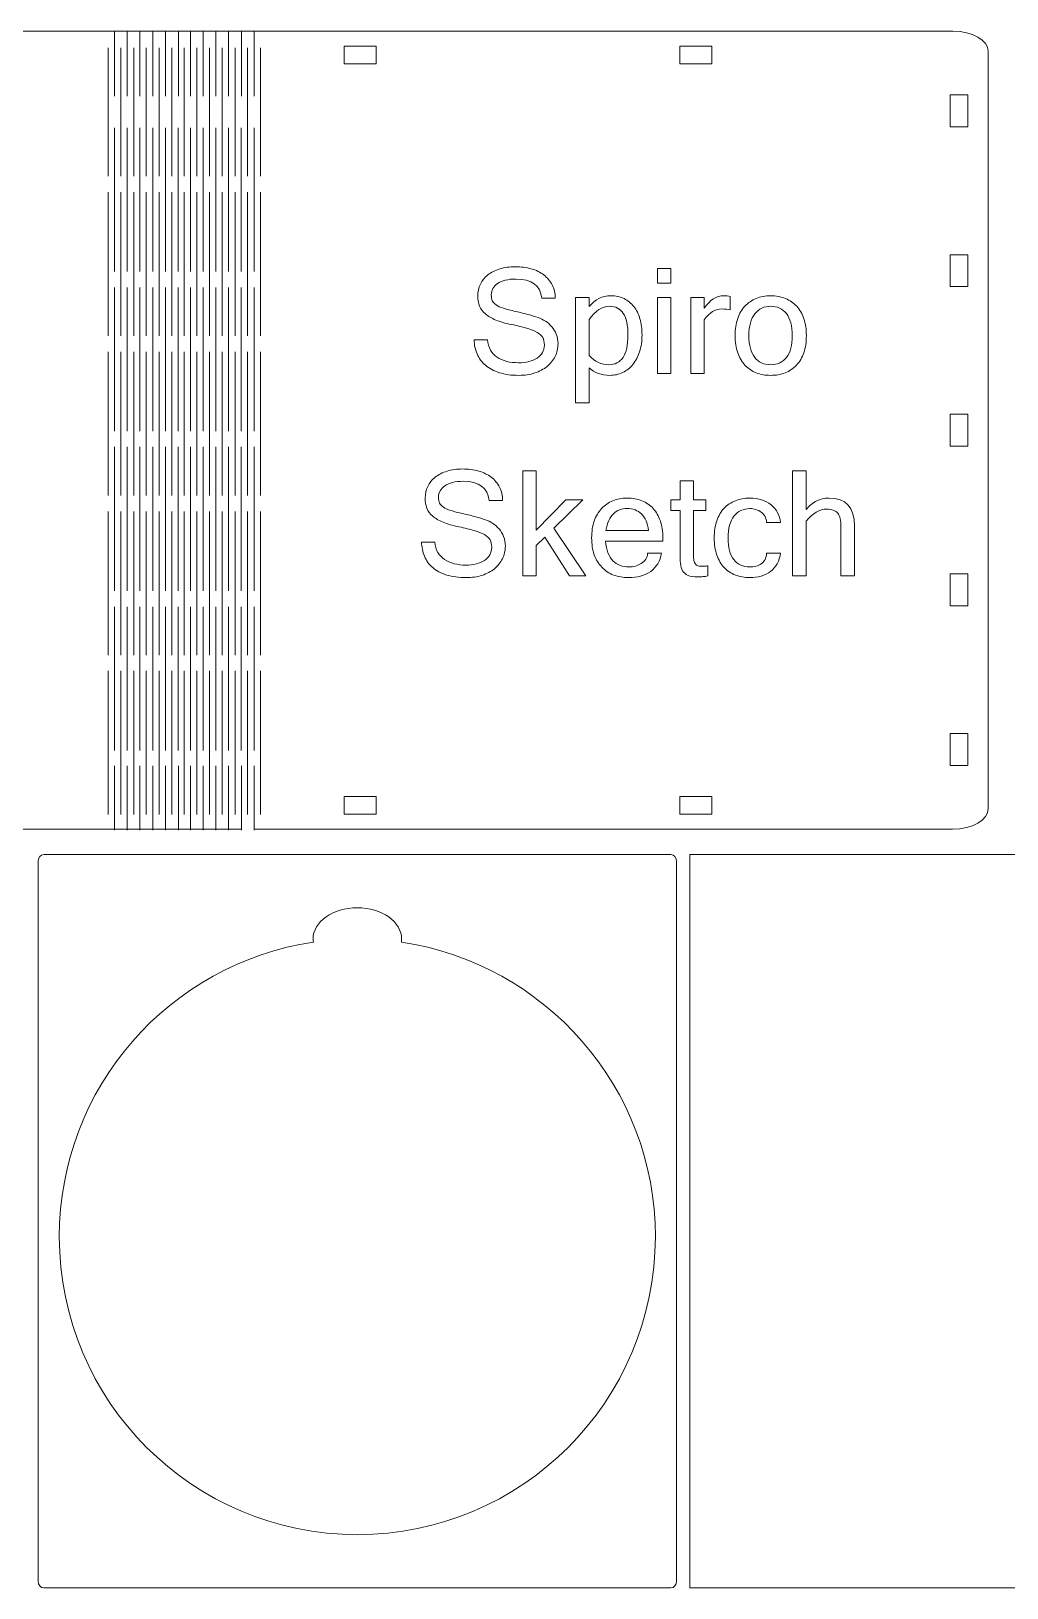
# Model space of a CAD drawing. Header units: inches. Extents: x -11.7 to 8.2, y -5.1 to 5.9.
# Drawn here: x -7.09 to -0.22, y -5.12 to 5.86 of the extents above; entities that cross this region are included whole.
import ezdxf

# ---------------------------------------------------------------- set-up
doc = ezdxf.new("R2010")
doc.units = ezdxf.units.IN
doc.header["$MEASUREMENT"] = 0
doc.layers.add('Layer 1', color=7, linetype='Continuous')

msp = doc.modelspace()

# ---------------------------------------------------------------- linework, layer by layer
at = {"layer": 'Layer 1', "color": 5, "lineweight": 9}
msp.add_lwpolyline([(-2.45, -5.121), (2.05, -5.121), (2.05, 0.049), (-2.45, 0.049), (-2.45, -5.121)], close=True, dxfattribs=at)
for points, knots in [([(-11.675, 5.732), (-11.659, 5.801), (-11.555, 5.855), (-11.43, 5.855), (-11.43, 5.855), (-11.43, 5.855), (-0.597, 5.855), (-0.597, 5.855), (-0.597, 5.855), (-0.461, 5.855), (-0.349, 5.791), (-0.349, 5.713), (-0.349, 5.713), (-0.349, 5.713), (-0.349, 0.373), (-0.349, 0.373), (-0.349, 0.373), (-0.349, 0.293), (-0.462, 0.228), (-0.6, 0.228), (-0.6, 0.228), (-0.6, 0.228), (-5.521, 0.228), (-5.521, 0.228)], [0, 0, 0, 0, 0.166667, 0.166667, 0.166667, 0.166667, 0.333333, 0.333333, 0.333333, 0.333333, 0.5, 0.5, 0.5, 0.5, 0.666667, 0.666667, 0.666667, 0.666667, 0.833333, 0.833333, 0.833333, 0.833333, 1, 1, 1, 1]), ([(-5.611, 0.228), (-5.611, 0.228), (-11.43, 0.228), (-11.43, 0.228), (-11.43, 0.228), (-11.556, 0.228), (-11.66, 0.283), (-11.675, 0.352)], [0, 0, 0, 0, 0.5, 0.5, 0.5, 0.5, 1, 1, 1, 1]), ([(-7.003, 0.049), (-7.003, 0.049), (-2.585, 0.049), (-2.585, 0.049), (-2.585, 0.049), (-2.562, 0.049), (-2.544, 0.028), (-2.544, 0.001), (-2.544, 0.001), (-2.544, 0.001), (-2.544, -5.073), (-2.544, -5.073), (-2.544, -5.073), (-2.544, -5.099), (-2.562, -5.121), (-2.585, -5.121), (-2.585, -5.121), (-2.585, -5.121), (-7.003, -5.121), (-7.003, -5.121), (-7.003, -5.121), (-7.025, -5.121), (-7.044, -5.099), (-7.044, -5.073), (-7.044, -5.073), (-7.044, -5.073), (-7.044, 0.001), (-7.044, 0.001), (-7.044, 0.001), (-7.044, 0.028), (-7.025, 0.049), (-7.003, 0.049)], [0, 0, 0, 0, 0.125, 0.125, 0.125, 0.125, 0.25, 0.25, 0.25, 0.25, 0.375, 0.375, 0.375, 0.375, 0.5, 0.5, 0.5, 0.5, 0.625, 0.625, 0.625, 0.625, 0.75, 0.75, 0.75, 0.75, 0.875, 0.875, 0.875, 0.875, 1, 1, 1, 1])]:
    msp.add_open_spline(points, degree=3, knots=knots, dxfattribs=at)
at = {"layer": 'Layer 1', "lineweight": 9}
for points in [[(-6.505, 5.849), (-6.505, 5.849), (-6.505, 5.396), (-6.505, 5.396)], [(-6.415, 5.849), (-6.415, 5.849), (-6.415, 5.396), (-6.415, 5.396)], [(-6.326, 5.849), (-6.326, 5.849), (-6.326, 5.396), (-6.326, 5.396)], [(-6.236, 5.849), (-6.236, 5.849), (-6.236, 5.396), (-6.236, 5.396)], [(-6.146, 5.849), (-6.146, 5.849), (-6.146, 5.396), (-6.146, 5.396)], [(-6.055, 5.849), (-6.055, 5.849), (-6.055, 5.396), (-6.055, 5.396)], [(-5.97, 5.849), (-5.97, 5.849), (-5.97, 5.396), (-5.97, 5.396)], [(-5.881, 5.849), (-5.881, 5.849), (-5.881, 5.396), (-5.881, 5.396)], [(-5.791, 5.849), (-5.791, 5.849), (-5.791, 5.396), (-5.791, 5.396)], [(-5.701, 5.849), (-5.701, 5.849), (-5.701, 5.396), (-5.701, 5.396)], [(-5.611, 5.849), (-5.611, 5.849), (-5.611, 5.396), (-5.611, 5.396)], [(-5.521, 5.849), (-5.521, 5.849), (-5.521, 5.396), (-5.521, 5.396)], [(-6.55, 5.738), (-6.55, 5.738), (-6.55, 4.833), (-6.55, 4.833)], [(-6.46, 5.738), (-6.46, 5.738), (-6.46, 4.833), (-6.46, 4.833)], [(-6.37, 5.738), (-6.37, 5.738), (-6.37, 4.833), (-6.37, 4.833)], [(-6.281, 5.738), (-6.281, 5.738), (-6.281, 4.833), (-6.281, 4.833)], [(-6.191, 5.738), (-6.191, 5.738), (-6.191, 4.833), (-6.191, 4.833)], [(-6.101, 5.738), (-6.101, 5.738), (-6.101, 4.833), (-6.101, 4.833)], [(-6.015, 5.738), (-6.015, 5.738), (-6.015, 4.833), (-6.015, 4.833)], [(-5.926, 5.738), (-5.926, 5.738), (-5.926, 4.833), (-5.926, 4.833)], [(-5.836, 5.738), (-5.836, 5.738), (-5.836, 4.833), (-5.836, 4.833)], [(-5.746, 5.738), (-5.746, 5.738), (-5.746, 4.833), (-5.746, 4.833)], [(-5.656, 5.738), (-5.656, 5.738), (-5.656, 4.833), (-5.656, 4.833)], [(-5.567, 5.738), (-5.567, 5.738), (-5.567, 4.833), (-5.567, 4.833)], [(-5.477, 5.738), (-5.477, 5.738), (-5.477, 4.833), (-5.477, 4.833)], [(-6.505, 5.173), (-6.505, 5.173), (-6.505, 4.161), (-6.505, 4.161)], [(-6.415, 5.173), (-6.415, 5.173), (-6.415, 4.161), (-6.415, 4.161)], [(-6.326, 5.173), (-6.326, 5.173), (-6.326, 4.161), (-6.326, 4.161)], [(-6.236, 5.173), (-6.236, 5.173), (-6.236, 4.161), (-6.236, 4.161)], [(-6.146, 5.173), (-6.146, 5.173), (-6.146, 4.161), (-6.146, 4.161)], [(-6.056, 5.173), (-6.056, 5.173), (-6.056, 4.161), (-6.056, 4.161)], [(-5.97, 5.173), (-5.97, 5.173), (-5.97, 4.161), (-5.97, 4.161)], [(-5.881, 5.173), (-5.881, 5.173), (-5.881, 4.161), (-5.881, 4.161)], [(-5.791, 5.173), (-5.791, 5.173), (-5.791, 4.161), (-5.791, 4.161)], [(-5.701, 5.173), (-5.701, 5.173), (-5.701, 4.161), (-5.701, 4.161)], [(-5.612, 5.173), (-5.612, 5.173), (-5.612, 4.161), (-5.612, 4.161)], [(-5.522, 5.173), (-5.522, 5.173), (-5.522, 4.161), (-5.522, 4.161)], [(-6.55, 4.72), (-6.55, 4.72), (-6.55, 3.707), (-6.55, 3.707)], [(-6.46, 4.72), (-6.46, 4.72), (-6.46, 3.707), (-6.46, 3.707)], [(-6.37, 4.72), (-6.37, 4.72), (-6.37, 3.707), (-6.37, 3.707)], [(-6.281, 4.72), (-6.281, 4.72), (-6.281, 3.707), (-6.281, 3.707)], [(-6.191, 4.72), (-6.191, 4.72), (-6.191, 3.707), (-6.191, 3.707)], [(-6.101, 4.72), (-6.101, 4.72), (-6.101, 3.707), (-6.101, 3.707)], [(-6.015, 4.72), (-6.015, 4.72), (-6.015, 3.707), (-6.015, 3.707)], [(-5.926, 4.72), (-5.926, 4.72), (-5.926, 3.707), (-5.926, 3.707)], [(-5.836, 4.72), (-5.836, 4.72), (-5.836, 3.707), (-5.836, 3.707)], [(-5.746, 4.72), (-5.746, 4.72), (-5.746, 3.707), (-5.746, 3.707)], [(-5.656, 4.72), (-5.656, 4.72), (-5.656, 3.707), (-5.656, 3.707)], [(-5.567, 4.72), (-5.567, 4.72), (-5.567, 3.707), (-5.567, 3.707)], [(-5.477, 4.72), (-5.477, 4.72), (-5.477, 3.707), (-5.477, 3.707)], [(-6.505, 4.048), (-6.505, 4.048), (-6.505, 3.035), (-6.505, 3.035)], [(-6.415, 4.048), (-6.415, 4.048), (-6.415, 3.035), (-6.415, 3.035)], [(-6.326, 4.048), (-6.326, 4.048), (-6.326, 3.035), (-6.326, 3.035)], [(-6.236, 4.048), (-6.236, 4.048), (-6.236, 3.035), (-6.236, 3.035)], [(-6.146, 4.048), (-6.146, 4.048), (-6.146, 3.035), (-6.146, 3.035)], [(-6.056, 4.048), (-6.056, 4.048), (-6.056, 3.035), (-6.056, 3.035)], [(-5.97, 4.048), (-5.97, 4.048), (-5.97, 3.035), (-5.97, 3.035)], [(-5.881, 4.048), (-5.881, 4.048), (-5.881, 3.035), (-5.881, 3.035)], [(-5.791, 4.048), (-5.791, 4.048), (-5.791, 3.035), (-5.791, 3.035)], [(-5.701, 4.048), (-5.701, 4.048), (-5.701, 3.035), (-5.701, 3.035)], [(-5.612, 4.048), (-5.612, 4.048), (-5.612, 3.035), (-5.612, 3.035)], [(-5.522, 4.048), (-5.522, 4.048), (-5.522, 3.035), (-5.522, 3.035)], [(-6.55, 3.595), (-6.55, 3.595), (-6.55, 2.582), (-6.55, 2.582)], [(-6.46, 3.595), (-6.46, 3.595), (-6.46, 2.582), (-6.46, 2.582)], [(-6.37, 3.595), (-6.37, 3.595), (-6.37, 2.582), (-6.37, 2.582)], [(-6.281, 3.595), (-6.281, 3.595), (-6.281, 2.582), (-6.281, 2.582)], [(-6.191, 3.595), (-6.191, 3.595), (-6.191, 2.582), (-6.191, 2.582)], [(-6.101, 3.595), (-6.101, 3.595), (-6.101, 2.582), (-6.101, 2.582)], [(-6.015, 3.595), (-6.015, 3.595), (-6.015, 2.582), (-6.015, 2.582)], [(-5.926, 3.595), (-5.926, 3.595), (-5.926, 2.582), (-5.926, 2.582)], [(-5.836, 3.595), (-5.836, 3.595), (-5.836, 2.582), (-5.836, 2.582)], [(-5.746, 3.595), (-5.746, 3.595), (-5.746, 2.582), (-5.746, 2.582)], [(-5.656, 3.595), (-5.656, 3.595), (-5.656, 2.582), (-5.656, 2.582)], [(-5.567, 3.595), (-5.567, 3.595), (-5.567, 2.582), (-5.567, 2.582)], [(-5.477, 3.595), (-5.477, 3.595), (-5.477, 2.582), (-5.477, 2.582)], [(-6.505, 2.923), (-6.505, 2.923), (-6.505, 1.91), (-6.505, 1.91)], [(-6.415, 2.923), (-6.415, 2.923), (-6.415, 1.91), (-6.415, 1.91)], [(-6.326, 2.923), (-6.326, 2.923), (-6.326, 1.91), (-6.326, 1.91)], [(-6.236, 2.923), (-6.236, 2.923), (-6.236, 1.91), (-6.236, 1.91)], [(-6.146, 2.923), (-6.146, 2.923), (-6.146, 1.91), (-6.146, 1.91)], [(-6.056, 2.923), (-6.056, 2.923), (-6.056, 1.91), (-6.056, 1.91)], [(-5.97, 2.923), (-5.97, 2.923), (-5.97, 1.91), (-5.97, 1.91)], [(-5.881, 2.923), (-5.881, 2.923), (-5.881, 1.91), (-5.881, 1.91)], [(-5.791, 2.923), (-5.791, 2.923), (-5.791, 1.91), (-5.791, 1.91)], [(-5.701, 2.923), (-5.701, 2.923), (-5.701, 1.91), (-5.701, 1.91)], [(-5.612, 2.923), (-5.612, 2.923), (-5.612, 1.91), (-5.612, 1.91)], [(-5.522, 2.923), (-5.522, 2.923), (-5.522, 1.91), (-5.522, 1.91)], [(-6.55, 2.469), (-6.55, 2.469), (-6.55, 1.456), (-6.55, 1.456)], [(-6.46, 2.469), (-6.46, 2.469), (-6.46, 1.456), (-6.46, 1.456)], [(-6.37, 2.469), (-6.37, 2.469), (-6.37, 1.456), (-6.37, 1.456)], [(-6.281, 2.469), (-6.281, 2.469), (-6.281, 1.456), (-6.281, 1.456)], [(-6.191, 2.469), (-6.191, 2.469), (-6.191, 1.456), (-6.191, 1.456)], [(-6.101, 2.469), (-6.101, 2.469), (-6.101, 1.456), (-6.101, 1.456)], [(-6.015, 2.469), (-6.015, 2.469), (-6.015, 1.456), (-6.015, 1.456)], [(-5.926, 2.469), (-5.926, 2.469), (-5.926, 1.456), (-5.926, 1.456)], [(-5.836, 2.469), (-5.836, 2.469), (-5.836, 1.456), (-5.836, 1.456)], [(-5.746, 2.469), (-5.746, 2.469), (-5.746, 1.456), (-5.746, 1.456)], [(-5.656, 2.469), (-5.656, 2.469), (-5.656, 1.456), (-5.656, 1.456)], [(-5.567, 2.469), (-5.567, 2.469), (-5.567, 1.456), (-5.567, 1.456)], [(-5.477, 2.469), (-5.477, 2.469), (-5.477, 1.456), (-5.477, 1.456)], [(-6.505, 1.797), (-6.505, 1.797), (-6.505, 0.784), (-6.505, 0.784)], [(-6.415, 1.797), (-6.415, 1.797), (-6.415, 0.784), (-6.415, 0.784)], [(-6.326, 1.797), (-6.326, 1.797), (-6.326, 0.784), (-6.326, 0.784)], [(-6.236, 1.797), (-6.236, 1.797), (-6.236, 0.784), (-6.236, 0.784)], [(-6.146, 1.797), (-6.146, 1.797), (-6.146, 0.784), (-6.146, 0.784)], [(-6.056, 1.797), (-6.056, 1.797), (-6.056, 0.784), (-6.056, 0.784)], [(-5.97, 1.797), (-5.97, 1.797), (-5.97, 0.784), (-5.97, 0.784)], [(-5.881, 1.797), (-5.881, 1.797), (-5.881, 0.784), (-5.881, 0.784)], [(-5.791, 1.797), (-5.791, 1.797), (-5.791, 0.784), (-5.791, 0.784)], [(-5.701, 1.797), (-5.701, 1.797), (-5.701, 0.784), (-5.701, 0.784)], [(-5.612, 1.797), (-5.612, 1.797), (-5.612, 0.784), (-5.612, 0.784)], [(-5.522, 1.797), (-5.522, 1.797), (-5.522, 0.784), (-5.522, 0.784)], [(-6.55, 1.344), (-6.55, 1.344), (-6.55, 0.331), (-6.55, 0.331)], [(-6.46, 1.344), (-6.46, 1.344), (-6.46, 0.331), (-6.46, 0.331)], [(-6.37, 1.344), (-6.37, 1.344), (-6.37, 0.331), (-6.37, 0.331)], [(-6.281, 1.344), (-6.281, 1.344), (-6.281, 0.331), (-6.281, 0.331)], [(-6.191, 1.344), (-6.191, 1.344), (-6.191, 0.331), (-6.191, 0.331)], [(-6.101, 1.344), (-6.101, 1.344), (-6.101, 0.331), (-6.101, 0.331)], [(-6.015, 1.344), (-6.015, 1.344), (-6.015, 0.331), (-6.015, 0.331)], [(-5.926, 1.344), (-5.926, 1.344), (-5.926, 0.331), (-5.926, 0.331)], [(-5.836, 1.344), (-5.836, 1.344), (-5.836, 0.331), (-5.836, 0.331)], [(-5.746, 1.344), (-5.746, 1.344), (-5.746, 0.331), (-5.746, 0.331)], [(-5.656, 1.344), (-5.656, 1.344), (-5.656, 0.331), (-5.656, 0.331)], [(-5.567, 1.344), (-5.567, 1.344), (-5.567, 0.331), (-5.567, 0.331)], [(-5.477, 1.344), (-5.477, 1.344), (-5.477, 0.331), (-5.477, 0.331)], [(-6.505, 0.674), (-6.505, 0.674), (-6.505, 0.222), (-6.505, 0.222)], [(-6.415, 0.674), (-6.415, 0.674), (-6.415, 0.222), (-6.415, 0.222)], [(-6.326, 0.674), (-6.326, 0.674), (-6.326, 0.222), (-6.326, 0.222)], [(-6.236, 0.674), (-6.236, 0.674), (-6.236, 0.222), (-6.236, 0.222)], [(-6.146, 0.674), (-6.146, 0.674), (-6.146, 0.222), (-6.146, 0.222)], [(-6.055, 0.674), (-6.055, 0.674), (-6.055, 0.222), (-6.055, 0.222)], [(-5.97, 0.674), (-5.97, 0.674), (-5.97, 0.222), (-5.97, 0.222)], [(-5.881, 0.674), (-5.881, 0.674), (-5.881, 0.222), (-5.881, 0.222)], [(-5.791, 0.674), (-5.791, 0.674), (-5.791, 0.222), (-5.791, 0.222)], [(-5.701, 0.674), (-5.701, 0.674), (-5.701, 0.222), (-5.701, 0.222)], [(-5.611, 0.674), (-5.611, 0.674), (-5.611, 0.222), (-5.611, 0.222)], [(-5.521, 0.674), (-5.521, 0.674), (-5.521, 0.222), (-5.521, 0.222)]]:
    msp.add_open_spline(points, degree=3, dxfattribs=at)
for points in [[(-4.661, 5.624), (-4.661, 5.624), (-4.886, 5.624), (-4.886, 5.624), (-4.886, 5.624), (-4.886, 5.624), (-4.886, 5.749), (-4.886, 5.749), (-4.886, 5.749), (-4.886, 5.749), (-4.661, 5.749), (-4.661, 5.749), (-4.661, 5.749), (-4.661, 5.749), (-4.661, 5.624), (-4.661, 5.624)], [(-2.297, 5.624), (-2.297, 5.624), (-2.522, 5.624), (-2.522, 5.624), (-2.522, 5.624), (-2.522, 5.624), (-2.522, 5.749), (-2.522, 5.749), (-2.522, 5.749), (-2.522, 5.749), (-2.297, 5.749), (-2.297, 5.749), (-2.297, 5.749), (-2.297, 5.749), (-2.297, 5.624), (-2.297, 5.624)], [(-0.492, 5.405), (-0.492, 5.405), (-0.617, 5.405), (-0.617, 5.405), (-0.617, 5.405), (-0.617, 5.405), (-0.617, 5.18), (-0.617, 5.18), (-0.617, 5.18), (-0.617, 5.18), (-0.492, 5.18), (-0.492, 5.18), (-0.492, 5.18), (-0.492, 5.18), (-0.492, 5.405), (-0.492, 5.405)], [(-0.492, 4.054), (-0.492, 4.054), (-0.617, 4.054), (-0.617, 4.054), (-0.617, 4.054), (-0.617, 4.054), (-0.617, 4.279), (-0.617, 4.279), (-0.617, 4.279), (-0.617, 4.279), (-0.492, 4.279), (-0.492, 4.279), (-0.492, 4.279), (-0.492, 4.279), (-0.492, 4.054), (-0.492, 4.054)], [(-0.492, 2.929), (-0.492, 2.929), (-0.617, 2.929), (-0.617, 2.929), (-0.617, 2.929), (-0.617, 2.929), (-0.617, 3.154), (-0.617, 3.154), (-0.617, 3.154), (-0.617, 3.154), (-0.492, 3.154), (-0.492, 3.154), (-0.492, 3.154), (-0.492, 3.154), (-0.492, 2.929), (-0.492, 2.929)], [(-0.492, 1.804), (-0.492, 1.804), (-0.617, 1.804), (-0.617, 1.804), (-0.617, 1.804), (-0.617, 1.804), (-0.617, 2.029), (-0.617, 2.029), (-0.617, 2.029), (-0.617, 2.029), (-0.492, 2.029), (-0.492, 2.029), (-0.492, 2.029), (-0.492, 2.029), (-0.492, 1.804), (-0.492, 1.804)], [(-0.492, 0.678), (-0.492, 0.678), (-0.617, 0.678), (-0.617, 0.678), (-0.617, 0.678), (-0.617, 0.678), (-0.617, 0.903), (-0.617, 0.903), (-0.617, 0.903), (-0.617, 0.903), (-0.492, 0.903), (-0.492, 0.903), (-0.492, 0.903), (-0.492, 0.903), (-0.492, 0.678), (-0.492, 0.678)], [(-4.661, 0.334), (-4.661, 0.334), (-4.886, 0.334), (-4.886, 0.334), (-4.886, 0.334), (-4.886, 0.334), (-4.886, 0.459), (-4.886, 0.459), (-4.886, 0.459), (-4.886, 0.459), (-4.661, 0.459), (-4.661, 0.459), (-4.661, 0.459), (-4.661, 0.459), (-4.661, 0.334), (-4.661, 0.334)], [(-2.297, 0.334), (-2.297, 0.334), (-2.522, 0.334), (-2.522, 0.334), (-2.522, 0.334), (-2.522, 0.334), (-2.522, 0.459), (-2.522, 0.459), (-2.522, 0.459), (-2.522, 0.459), (-2.297, 0.459), (-2.297, 0.459), (-2.297, 0.459), (-2.297, 0.459), (-2.297, 0.334), (-2.297, 0.334)]]:
    msp.add_open_spline(points, degree=3, knots=[0, 0, 0, 0, 0.25, 0.25, 0.25, 0.25, 0.5, 0.5, 0.5, 0.5, 0.75, 0.75, 0.75, 0.75, 1, 1, 1, 1], dxfattribs=at)
at = {"layer": 'Layer 1', "color": 1, "lineweight": 9}
for points, knots in [([(-3.655, 3.428), (-3.708, 3.428), (-3.754, 3.434), (-3.793, 3.447), (-3.793, 3.447), (-3.833, 3.459), (-3.865, 3.477), (-3.891, 3.499), (-3.891, 3.499), (-3.917, 3.521), (-3.937, 3.548), (-3.95, 3.579), (-3.95, 3.579), (-3.963, 3.61), (-3.97, 3.643), (-3.971, 3.679), (-3.971, 3.679), (-3.971, 3.679), (-3.877, 3.679), (-3.877, 3.679), (-3.877, 3.679), (-3.875, 3.651), (-3.867, 3.627), (-3.856, 3.606), (-3.856, 3.606), (-3.844, 3.586), (-3.828, 3.569), (-3.809, 3.556), (-3.809, 3.556), (-3.789, 3.543), (-3.767, 3.533), (-3.741, 3.526), (-3.741, 3.526), (-3.716, 3.52), (-3.688, 3.517), (-3.659, 3.517), (-3.659, 3.517), (-3.632, 3.517), (-3.608, 3.519), (-3.585, 3.525), (-3.585, 3.525), (-3.563, 3.53), (-3.544, 3.539), (-3.527, 3.549), (-3.527, 3.549), (-3.511, 3.56), (-3.499, 3.573), (-3.49, 3.589), (-3.49, 3.589), (-3.48, 3.604), (-3.476, 3.622), (-3.476, 3.642), (-3.476, 3.642), (-3.476, 3.663), (-3.48, 3.68), (-3.488, 3.694), (-3.488, 3.694), (-3.496, 3.708), (-3.509, 3.721), (-3.528, 3.731), (-3.528, 3.731), (-3.546, 3.742), (-3.57, 3.752), (-3.599, 3.76), (-3.599, 3.76), (-3.629, 3.769), (-3.665, 3.777), (-3.708, 3.787), (-3.708, 3.787), (-3.751, 3.795), (-3.788, 3.806), (-3.818, 3.818), (-3.818, 3.818), (-3.848, 3.831), (-3.873, 3.845), (-3.892, 3.861), (-3.892, 3.861), (-3.911, 3.878), (-3.924, 3.896), (-3.933, 3.917), (-3.933, 3.917), (-3.941, 3.938), (-3.945, 3.962), (-3.945, 3.989), (-3.945, 3.989), (-3.945, 4.018), (-3.939, 4.046), (-3.927, 4.071), (-3.927, 4.071), (-3.914, 4.097), (-3.897, 4.118), (-3.874, 4.136), (-3.874, 4.136), (-3.851, 4.155), (-3.823, 4.169), (-3.79, 4.179), (-3.79, 4.179), (-3.758, 4.189), (-3.722, 4.194), (-3.681, 4.194), (-3.681, 4.194), (-3.64, 4.194), (-3.603, 4.189), (-3.568, 4.179), (-3.568, 4.179), (-3.534, 4.17), (-3.504, 4.155), (-3.48, 4.136), (-3.48, 4.136), (-3.455, 4.117), (-3.436, 4.094), (-3.421, 4.066), (-3.421, 4.066), (-3.407, 4.039), (-3.399, 4.007), (-3.399, 3.972), (-3.399, 3.972), (-3.399, 3.972), (-3.494, 3.972), (-3.494, 3.972), (-3.494, 3.972), (-3.504, 4.062), (-3.564, 4.107), (-3.677, 4.107), (-3.677, 4.107), (-3.733, 4.107), (-3.776, 4.097), (-3.806, 4.076), (-3.806, 4.076), (-3.836, 4.055), (-3.85, 4.028), (-3.85, 3.995), (-3.85, 3.995), (-3.85, 3.979), (-3.848, 3.966), (-3.843, 3.954), (-3.843, 3.954), (-3.838, 3.943), (-3.829, 3.933), (-3.816, 3.925), (-3.816, 3.925), (-3.804, 3.916), (-3.786, 3.908), (-3.764, 3.901), (-3.764, 3.901), (-3.742, 3.894), (-3.714, 3.886), (-3.679, 3.879), (-3.679, 3.879), (-3.645, 3.871), (-3.615, 3.864), (-3.589, 3.857), (-3.589, 3.857), (-3.564, 3.85), (-3.541, 3.843), (-3.521, 3.836), (-3.521, 3.836), (-3.503, 3.83), (-3.486, 3.821), (-3.469, 3.811), (-3.469, 3.811), (-3.453, 3.8), (-3.438, 3.787), (-3.424, 3.771), (-3.424, 3.771), (-3.411, 3.756), (-3.4, 3.738), (-3.392, 3.718), (-3.392, 3.718), (-3.384, 3.698), (-3.38, 3.675), (-3.38, 3.65), (-3.38, 3.65), (-3.38, 3.618), (-3.387, 3.588), (-3.4, 3.561), (-3.4, 3.561), (-3.414, 3.534), (-3.433, 3.511), (-3.457, 3.491), (-3.457, 3.491), (-3.481, 3.471), (-3.51, 3.456), (-3.544, 3.445), (-3.544, 3.445), (-3.578, 3.433), (-3.615, 3.428), (-3.655, 3.428)], [0, 0, 0, 0, 0.021277, 0.021277, 0.021277, 0.021277, 0.042553, 0.042553, 0.042553, 0.042553, 0.06383, 0.06383, 0.06383, 0.06383, 0.085106, 0.085106, 0.085106, 0.085106, 0.106383, 0.106383, 0.106383, 0.106383, 0.12766, 0.12766, 0.12766, 0.12766, 0.148936, 0.148936, 0.148936, 0.148936, 0.170213, 0.170213, 0.170213, 0.170213, 0.191489, 0.191489, 0.191489, 0.191489, 0.212766, 0.212766, 0.212766, 0.212766, 0.234043, 0.234043, 0.234043, 0.234043, 0.255319, 0.255319, 0.255319, 0.255319, 0.276596, 0.276596, 0.276596, 0.276596, 0.297872, 0.297872, 0.297872, 0.297872, 0.319149, 0.319149, 0.319149, 0.319149, 0.340426, 0.340426, 0.340426, 0.340426, 0.361702, 0.361702, 0.361702, 0.361702, 0.382979, 0.382979, 0.382979, 0.382979, 0.404255, 0.404255, 0.404255, 0.404255, 0.425532, 0.425532, 0.425532, 0.425532, 0.446809, 0.446809, 0.446809, 0.446809, 0.468085, 0.468085, 0.468085, 0.468085, 0.489362, 0.489362, 0.489362, 0.489362, 0.510638, 0.510638, 0.510638, 0.510638, 0.531915, 0.531915, 0.531915, 0.531915, 0.553191, 0.553191, 0.553191, 0.553191, 0.574468, 0.574468, 0.574468, 0.574468, 0.595745, 0.595745, 0.595745, 0.595745, 0.617021, 0.617021, 0.617021, 0.617021, 0.638298, 0.638298, 0.638298, 0.638298, 0.659574, 0.659574, 0.659574, 0.659574, 0.680851, 0.680851, 0.680851, 0.680851, 0.702128, 0.702128, 0.702128, 0.702128, 0.723404, 0.723404, 0.723404, 0.723404, 0.744681, 0.744681, 0.744681, 0.744681, 0.765957, 0.765957, 0.765957, 0.765957, 0.787234, 0.787234, 0.787234, 0.787234, 0.808511, 0.808511, 0.808511, 0.808511, 0.829787, 0.829787, 0.829787, 0.829787, 0.851064, 0.851064, 0.851064, 0.851064, 0.87234, 0.87234, 0.87234, 0.87234, 0.893617, 0.893617, 0.893617, 0.893617, 0.914894, 0.914894, 0.914894, 0.914894, 0.93617, 0.93617, 0.93617, 0.93617, 0.957447, 0.957447, 0.957447, 0.957447, 0.978723, 0.978723, 0.978723, 0.978723, 1, 1, 1, 1]), ([(-2.585, 4.079), (-2.585, 4.079), (-2.68, 4.079), (-2.68, 4.079), (-2.68, 4.079), (-2.68, 4.079), (-2.68, 4.181), (-2.68, 4.181), (-2.68, 4.181), (-2.68, 4.181), (-2.585, 4.181), (-2.585, 4.181), (-2.585, 4.181), (-2.585, 4.181), (-2.585, 4.079), (-2.585, 4.079)], [0, 0, 0, 0, 0.25, 0.25, 0.25, 0.25, 0.5, 0.5, 0.5, 0.5, 0.75, 0.75, 0.75, 0.75, 1, 1, 1, 1]), ([(-3.161, 3.913), (-3.119, 3.964), (-3.068, 3.989), (-3.008, 3.989), (-3.008, 3.989), (-2.973, 3.989), (-2.942, 3.982), (-2.915, 3.969), (-2.915, 3.969), (-2.887, 3.956), (-2.864, 3.937), (-2.845, 3.913), (-2.845, 3.913), (-2.827, 3.889), (-2.812, 3.861), (-2.803, 3.827), (-2.803, 3.827), (-2.793, 3.793), (-2.788, 3.755), (-2.788, 3.713), (-2.788, 3.713), (-2.788, 3.67), (-2.794, 3.63), (-2.805, 3.595), (-2.805, 3.595), (-2.816, 3.56), (-2.832, 3.53), (-2.852, 3.505), (-2.852, 3.505), (-2.872, 3.48), (-2.897, 3.461), (-2.925, 3.448), (-2.925, 3.448), (-2.953, 3.434), (-2.983, 3.428), (-3.015, 3.428), (-3.015, 3.428), (-3.074, 3.428), (-3.122, 3.446), (-3.161, 3.482), (-3.161, 3.482), (-3.161, 3.482), (-3.161, 3.234), (-3.161, 3.234), (-3.161, 3.234), (-3.161, 3.234), (-3.257, 3.234), (-3.257, 3.234), (-3.257, 3.234), (-3.257, 3.234), (-3.257, 3.978), (-3.257, 3.978), (-3.257, 3.978), (-3.257, 3.978), (-3.161, 3.978), (-3.161, 3.978), (-3.161, 3.978), (-3.161, 3.978), (-3.161, 3.913), (-3.161, 3.913)], [0, 0, 0, 0, 0.066667, 0.066667, 0.066667, 0.066667, 0.133333, 0.133333, 0.133333, 0.133333, 0.2, 0.2, 0.2, 0.2, 0.266667, 0.266667, 0.266667, 0.266667, 0.333333, 0.333333, 0.333333, 0.333333, 0.4, 0.4, 0.4, 0.4, 0.466667, 0.466667, 0.466667, 0.466667, 0.533333, 0.533333, 0.533333, 0.533333, 0.6, 0.6, 0.6, 0.6, 0.666667, 0.666667, 0.666667, 0.666667, 0.733333, 0.733333, 0.733333, 0.733333, 0.8, 0.8, 0.8, 0.8, 0.866667, 0.866667, 0.866667, 0.866667, 0.933333, 0.933333, 0.933333, 0.933333, 1, 1, 1, 1]), ([(-2.585, 3.44), (-2.585, 3.44), (-2.68, 3.44), (-2.68, 3.44), (-2.68, 3.44), (-2.68, 3.44), (-2.68, 3.978), (-2.68, 3.978), (-2.68, 3.978), (-2.68, 3.978), (-2.585, 3.978), (-2.585, 3.978), (-2.585, 3.978), (-2.585, 3.978), (-2.585, 3.44), (-2.585, 3.44)], [0, 0, 0, 0, 0.25, 0.25, 0.25, 0.25, 0.5, 0.5, 0.5, 0.5, 0.75, 0.75, 0.75, 0.75, 1, 1, 1, 1]), ([(-2.166, 3.89), (-2.181, 3.894), (-2.201, 3.896), (-2.224, 3.896), (-2.224, 3.896), (-2.272, 3.896), (-2.313, 3.871), (-2.349, 3.82), (-2.349, 3.82), (-2.349, 3.82), (-2.349, 3.44), (-2.349, 3.44), (-2.349, 3.44), (-2.349, 3.44), (-2.445, 3.44), (-2.445, 3.44), (-2.445, 3.44), (-2.445, 3.44), (-2.445, 3.978), (-2.445, 3.978), (-2.445, 3.978), (-2.445, 3.978), (-2.349, 3.978), (-2.349, 3.978), (-2.349, 3.978), (-2.349, 3.978), (-2.349, 3.902), (-2.349, 3.902), (-2.349, 3.902), (-2.31, 3.96), (-2.264, 3.989), (-2.209, 3.989), (-2.209, 3.989), (-2.202, 3.989), (-2.195, 3.989), (-2.188, 3.988), (-2.188, 3.988), (-2.181, 3.988), (-2.174, 3.986), (-2.166, 3.985), (-2.166, 3.985), (-2.166, 3.985), (-2.166, 3.89), (-2.166, 3.89)], [0, 0, 0, 0, 0.090909, 0.090909, 0.090909, 0.090909, 0.181818, 0.181818, 0.181818, 0.181818, 0.272727, 0.272727, 0.272727, 0.272727, 0.363636, 0.363636, 0.363636, 0.363636, 0.454545, 0.454545, 0.454545, 0.454545, 0.545455, 0.545455, 0.545455, 0.545455, 0.636364, 0.636364, 0.636364, 0.636364, 0.727273, 0.727273, 0.727273, 0.727273, 0.818182, 0.818182, 0.818182, 0.818182, 0.909091, 0.909091, 0.909091, 0.909091, 1, 1, 1, 1]), ([(-1.882, 3.989), (-1.844, 3.989), (-1.809, 3.982), (-1.778, 3.97), (-1.778, 3.97), (-1.746, 3.957), (-1.72, 3.939), (-1.698, 3.915), (-1.698, 3.915), (-1.676, 3.891), (-1.659, 3.862), (-1.648, 3.827), (-1.648, 3.827), (-1.636, 3.792), (-1.63, 3.753), (-1.63, 3.708), (-1.63, 3.708), (-1.63, 3.663), (-1.636, 3.623), (-1.648, 3.588), (-1.648, 3.588), (-1.66, 3.553), (-1.677, 3.523), (-1.7, 3.5), (-1.7, 3.5), (-1.722, 3.476), (-1.748, 3.458), (-1.779, 3.446), (-1.779, 3.446), (-1.81, 3.434), (-1.844, 3.428), (-1.882, 3.428), (-1.882, 3.428), (-1.919, 3.428), (-1.953, 3.434), (-1.983, 3.446), (-1.983, 3.446), (-2.014, 3.458), (-2.041, 3.476), (-2.063, 3.5), (-2.063, 3.5), (-2.085, 3.523), (-2.102, 3.553), (-2.114, 3.588), (-2.114, 3.588), (-2.126, 3.623), (-2.132, 3.663), (-2.132, 3.708), (-2.132, 3.708), (-2.132, 3.754), (-2.126, 3.794), (-2.114, 3.829), (-2.114, 3.829), (-2.102, 3.864), (-2.085, 3.894), (-2.063, 3.917), (-2.063, 3.917), (-2.041, 3.94), (-2.014, 3.958), (-1.983, 3.97), (-1.983, 3.97), (-1.953, 3.983), (-1.919, 3.989), (-1.882, 3.989)], [0, 0, 0, 0, 0.0625, 0.0625, 0.0625, 0.0625, 0.125, 0.125, 0.125, 0.125, 0.1875, 0.1875, 0.1875, 0.1875, 0.25, 0.25, 0.25, 0.25, 0.3125, 0.3125, 0.3125, 0.3125, 0.375, 0.375, 0.375, 0.375, 0.4375, 0.4375, 0.4375, 0.4375, 0.5, 0.5, 0.5, 0.5, 0.5625, 0.5625, 0.5625, 0.5625, 0.625, 0.625, 0.625, 0.625, 0.6875, 0.6875, 0.6875, 0.6875, 0.75, 0.75, 0.75, 0.75, 0.8125, 0.8125, 0.8125, 0.8125, 0.875, 0.875, 0.875, 0.875, 0.9375, 0.9375, 0.9375, 0.9375, 1, 1, 1, 1]), ([(-3.161, 3.568), (-3.121, 3.525), (-3.074, 3.503), (-3.021, 3.503), (-3.021, 3.503), (-2.978, 3.503), (-2.946, 3.521), (-2.922, 3.555), (-2.922, 3.555), (-2.899, 3.589), (-2.887, 3.642), (-2.887, 3.713), (-2.887, 3.713), (-2.887, 3.781), (-2.898, 3.832), (-2.92, 3.865), (-2.92, 3.865), (-2.942, 3.898), (-2.975, 3.915), (-3.017, 3.915), (-3.017, 3.915), (-3.069, 3.915), (-3.117, 3.884), (-3.161, 3.822), (-3.161, 3.822), (-3.161, 3.822), (-3.161, 3.568), (-3.161, 3.568)], [0, 0, 0, 0, 0.142857, 0.142857, 0.142857, 0.142857, 0.285714, 0.285714, 0.285714, 0.285714, 0.428571, 0.428571, 0.428571, 0.428571, 0.571429, 0.571429, 0.571429, 0.571429, 0.714286, 0.714286, 0.714286, 0.714286, 0.857143, 0.857143, 0.857143, 0.857143, 1, 1, 1, 1]), ([(-1.882, 3.503), (-1.834, 3.503), (-1.797, 3.52), (-1.77, 3.555), (-1.77, 3.555), (-1.742, 3.589), (-1.729, 3.64), (-1.729, 3.708), (-1.729, 3.708), (-1.729, 3.743), (-1.732, 3.773), (-1.74, 3.799), (-1.74, 3.799), (-1.747, 3.825), (-1.758, 3.846), (-1.771, 3.864), (-1.771, 3.864), (-1.785, 3.881), (-1.801, 3.893), (-1.82, 3.902), (-1.82, 3.902), (-1.839, 3.911), (-1.859, 3.915), (-1.882, 3.915), (-1.882, 3.915), (-1.904, 3.915), (-1.925, 3.911), (-1.944, 3.902), (-1.944, 3.902), (-1.963, 3.893), (-1.979, 3.879), (-1.993, 3.862), (-1.993, 3.862), (-2.006, 3.844), (-2.017, 3.823), (-2.024, 3.797), (-2.024, 3.797), (-2.031, 3.771), (-2.035, 3.742), (-2.035, 3.708), (-2.035, 3.708), (-2.035, 3.64), (-2.021, 3.589), (-1.994, 3.555), (-1.994, 3.555), (-1.967, 3.521), (-1.93, 3.503), (-1.882, 3.503)], [0, 0, 0, 0, 0.083333, 0.083333, 0.083333, 0.083333, 0.166667, 0.166667, 0.166667, 0.166667, 0.25, 0.25, 0.25, 0.25, 0.333333, 0.333333, 0.333333, 0.333333, 0.416667, 0.416667, 0.416667, 0.416667, 0.5, 0.5, 0.5, 0.5, 0.583333, 0.583333, 0.583333, 0.583333, 0.666667, 0.666667, 0.666667, 0.666667, 0.75, 0.75, 0.75, 0.75, 0.833333, 0.833333, 0.833333, 0.833333, 0.916667, 0.916667, 0.916667, 0.916667, 1, 1, 1, 1]), ([(-4.026, 2.002), (-4.079, 2.002), (-4.125, 2.008), (-4.164, 2.02), (-4.164, 2.02), (-4.204, 2.033), (-4.237, 2.05), (-4.263, 2.073), (-4.263, 2.073), (-4.289, 2.095), (-4.308, 2.122), (-4.321, 2.153), (-4.321, 2.153), (-4.334, 2.183), (-4.341, 2.217), (-4.342, 2.253), (-4.342, 2.253), (-4.342, 2.253), (-4.248, 2.253), (-4.248, 2.253), (-4.248, 2.253), (-4.246, 2.225), (-4.239, 2.201), (-4.227, 2.18), (-4.227, 2.18), (-4.215, 2.16), (-4.199, 2.143), (-4.18, 2.13), (-4.18, 2.13), (-4.16, 2.117), (-4.138, 2.107), (-4.112, 2.1), (-4.112, 2.1), (-4.087, 2.094), (-4.059, 2.09), (-4.03, 2.09), (-4.03, 2.09), (-4.004, 2.09), (-3.979, 2.093), (-3.956, 2.099), (-3.956, 2.099), (-3.934, 2.104), (-3.915, 2.112), (-3.899, 2.123), (-3.899, 2.123), (-3.882, 2.134), (-3.87, 2.147), (-3.861, 2.163), (-3.861, 2.163), (-3.852, 2.178), (-3.847, 2.196), (-3.847, 2.216), (-3.847, 2.216), (-3.847, 2.236), (-3.851, 2.254), (-3.859, 2.268), (-3.859, 2.268), (-3.867, 2.282), (-3.881, 2.295), (-3.899, 2.305), (-3.899, 2.305), (-3.917, 2.316), (-3.941, 2.326), (-3.971, 2.334), (-3.971, 2.334), (-4, 2.343), (-4.036, 2.351), (-4.079, 2.36), (-4.079, 2.36), (-4.122, 2.369), (-4.159, 2.38), (-4.189, 2.392), (-4.189, 2.392), (-4.22, 2.405), (-4.244, 2.419), (-4.263, 2.435), (-4.263, 2.435), (-4.282, 2.451), (-4.296, 2.47), (-4.304, 2.491), (-4.304, 2.491), (-4.312, 2.512), (-4.316, 2.536), (-4.316, 2.563), (-4.316, 2.563), (-4.316, 2.592), (-4.31, 2.62), (-4.298, 2.645), (-4.298, 2.645), (-4.285, 2.671), (-4.268, 2.692), (-4.245, 2.71), (-4.245, 2.71), (-4.222, 2.728), (-4.194, 2.743), (-4.162, 2.753), (-4.162, 2.753), (-4.129, 2.763), (-4.093, 2.768), (-4.053, 2.768), (-4.053, 2.768), (-4.012, 2.768), (-3.974, 2.763), (-3.939, 2.753), (-3.939, 2.753), (-3.905, 2.743), (-3.875, 2.729), (-3.851, 2.71), (-3.851, 2.71), (-3.826, 2.691), (-3.807, 2.668), (-3.792, 2.64), (-3.792, 2.64), (-3.778, 2.613), (-3.771, 2.581), (-3.77, 2.546), (-3.77, 2.546), (-3.77, 2.546), (-3.866, 2.546), (-3.866, 2.546), (-3.866, 2.546), (-3.875, 2.636), (-3.936, 2.681), (-4.048, 2.681), (-4.048, 2.681), (-4.105, 2.681), (-4.148, 2.671), (-4.177, 2.65), (-4.177, 2.65), (-4.207, 2.629), (-4.222, 2.602), (-4.222, 2.568), (-4.222, 2.568), (-4.222, 2.553), (-4.219, 2.539), (-4.214, 2.528), (-4.214, 2.528), (-4.209, 2.517), (-4.201, 2.507), (-4.188, 2.498), (-4.188, 2.498), (-4.175, 2.49), (-4.157, 2.482), (-4.135, 2.475), (-4.135, 2.475), (-4.113, 2.468), (-4.085, 2.46), (-4.05, 2.453), (-4.05, 2.453), (-4.016, 2.445), (-3.986, 2.438), (-3.961, 2.431), (-3.961, 2.431), (-3.935, 2.424), (-3.912, 2.417), (-3.892, 2.41), (-3.892, 2.41), (-3.875, 2.404), (-3.857, 2.395), (-3.84, 2.384), (-3.84, 2.384), (-3.824, 2.374), (-3.809, 2.361), (-3.795, 2.345), (-3.795, 2.345), (-3.782, 2.33), (-3.771, 2.312), (-3.763, 2.292), (-3.763, 2.292), (-3.755, 2.271), (-3.751, 2.249), (-3.751, 2.224), (-3.751, 2.224), (-3.751, 2.191), (-3.758, 2.162), (-3.772, 2.135), (-3.772, 2.135), (-3.785, 2.108), (-3.804, 2.084), (-3.828, 2.065), (-3.828, 2.065), (-3.853, 2.045), (-3.882, 2.03), (-3.915, 2.018), (-3.915, 2.018), (-3.949, 2.007), (-3.986, 2.002), (-4.026, 2.002)], [0, 0, 0, 0, 0.021277, 0.021277, 0.021277, 0.021277, 0.042553, 0.042553, 0.042553, 0.042553, 0.06383, 0.06383, 0.06383, 0.06383, 0.085106, 0.085106, 0.085106, 0.085106, 0.106383, 0.106383, 0.106383, 0.106383, 0.12766, 0.12766, 0.12766, 0.12766, 0.148936, 0.148936, 0.148936, 0.148936, 0.170213, 0.170213, 0.170213, 0.170213, 0.191489, 0.191489, 0.191489, 0.191489, 0.212766, 0.212766, 0.212766, 0.212766, 0.234043, 0.234043, 0.234043, 0.234043, 0.255319, 0.255319, 0.255319, 0.255319, 0.276596, 0.276596, 0.276596, 0.276596, 0.297872, 0.297872, 0.297872, 0.297872, 0.319149, 0.319149, 0.319149, 0.319149, 0.340426, 0.340426, 0.340426, 0.340426, 0.361702, 0.361702, 0.361702, 0.361702, 0.382979, 0.382979, 0.382979, 0.382979, 0.404255, 0.404255, 0.404255, 0.404255, 0.425532, 0.425532, 0.425532, 0.425532, 0.446809, 0.446809, 0.446809, 0.446809, 0.468085, 0.468085, 0.468085, 0.468085, 0.489362, 0.489362, 0.489362, 0.489362, 0.510638, 0.510638, 0.510638, 0.510638, 0.531915, 0.531915, 0.531915, 0.531915, 0.553191, 0.553191, 0.553191, 0.553191, 0.574468, 0.574468, 0.574468, 0.574468, 0.595745, 0.595745, 0.595745, 0.595745, 0.617021, 0.617021, 0.617021, 0.617021, 0.638298, 0.638298, 0.638298, 0.638298, 0.659574, 0.659574, 0.659574, 0.659574, 0.680851, 0.680851, 0.680851, 0.680851, 0.702128, 0.702128, 0.702128, 0.702128, 0.723404, 0.723404, 0.723404, 0.723404, 0.744681, 0.744681, 0.744681, 0.744681, 0.765957, 0.765957, 0.765957, 0.765957, 0.787234, 0.787234, 0.787234, 0.787234, 0.808511, 0.808511, 0.808511, 0.808511, 0.829787, 0.829787, 0.829787, 0.829787, 0.851064, 0.851064, 0.851064, 0.851064, 0.87234, 0.87234, 0.87234, 0.87234, 0.893617, 0.893617, 0.893617, 0.893617, 0.914894, 0.914894, 0.914894, 0.914894, 0.93617, 0.93617, 0.93617, 0.93617, 0.957447, 0.957447, 0.957447, 0.957447, 0.978723, 0.978723, 0.978723, 0.978723, 1, 1, 1, 1]), ([(-3.185, 2.014), (-3.185, 2.014), (-3.299, 2.014), (-3.299, 2.014), (-3.299, 2.014), (-3.299, 2.014), (-3.473, 2.287), (-3.473, 2.287), (-3.473, 2.287), (-3.473, 2.287), (-3.533, 2.228), (-3.533, 2.228), (-3.533, 2.228), (-3.533, 2.228), (-3.533, 2.014), (-3.533, 2.014), (-3.533, 2.014), (-3.533, 2.014), (-3.628, 2.014), (-3.628, 2.014), (-3.628, 2.014), (-3.628, 2.014), (-3.628, 2.755), (-3.628, 2.755), (-3.628, 2.755), (-3.628, 2.755), (-3.533, 2.755), (-3.533, 2.755), (-3.533, 2.755), (-3.533, 2.755), (-3.533, 2.336), (-3.533, 2.336), (-3.533, 2.336), (-3.533, 2.336), (-3.326, 2.551), (-3.326, 2.551), (-3.326, 2.551), (-3.326, 2.551), (-3.205, 2.551), (-3.205, 2.551), (-3.205, 2.551), (-3.205, 2.551), (-3.409, 2.351), (-3.409, 2.351), (-3.409, 2.351), (-3.409, 2.351), (-3.185, 2.014), (-3.185, 2.014)], [0, 0, 0, 0, 0.083333, 0.083333, 0.083333, 0.083333, 0.166667, 0.166667, 0.166667, 0.166667, 0.25, 0.25, 0.25, 0.25, 0.333333, 0.333333, 0.333333, 0.333333, 0.416667, 0.416667, 0.416667, 0.416667, 0.5, 0.5, 0.5, 0.5, 0.583333, 0.583333, 0.583333, 0.583333, 0.666667, 0.666667, 0.666667, 0.666667, 0.75, 0.75, 0.75, 0.75, 0.833333, 0.833333, 0.833333, 0.833333, 0.916667, 0.916667, 0.916667, 0.916667, 1, 1, 1, 1]), ([(-1.632, 2.482), (-1.608, 2.51), (-1.583, 2.53), (-1.557, 2.543), (-1.557, 2.543), (-1.53, 2.556), (-1.502, 2.563), (-1.472, 2.563), (-1.472, 2.563), (-1.351, 2.563), (-1.29, 2.497), (-1.29, 2.366), (-1.29, 2.366), (-1.29, 2.366), (-1.29, 2.014), (-1.29, 2.014), (-1.29, 2.014), (-1.29, 2.014), (-1.386, 2.014), (-1.386, 2.014), (-1.386, 2.014), (-1.386, 2.014), (-1.386, 2.361), (-1.386, 2.361), (-1.386, 2.361), (-1.386, 2.405), (-1.394, 2.437), (-1.409, 2.456), (-1.409, 2.456), (-1.425, 2.475), (-1.451, 2.485), (-1.487, 2.485), (-1.487, 2.485), (-1.536, 2.485), (-1.584, 2.456), (-1.632, 2.399), (-1.632, 2.399), (-1.632, 2.399), (-1.632, 2.014), (-1.632, 2.014), (-1.632, 2.014), (-1.632, 2.014), (-1.728, 2.014), (-1.728, 2.014), (-1.728, 2.014), (-1.728, 2.014), (-1.728, 2.755), (-1.728, 2.755), (-1.728, 2.755), (-1.728, 2.755), (-1.632, 2.755), (-1.632, 2.755), (-1.632, 2.755), (-1.632, 2.755), (-1.632, 2.482), (-1.632, 2.482)], [0, 0, 0, 0, 0.071429, 0.071429, 0.071429, 0.071429, 0.142857, 0.142857, 0.142857, 0.142857, 0.214286, 0.214286, 0.214286, 0.214286, 0.285714, 0.285714, 0.285714, 0.285714, 0.357143, 0.357143, 0.357143, 0.357143, 0.428571, 0.428571, 0.428571, 0.428571, 0.5, 0.5, 0.5, 0.5, 0.571429, 0.571429, 0.571429, 0.571429, 0.642857, 0.642857, 0.642857, 0.642857, 0.714286, 0.714286, 0.714286, 0.714286, 0.785714, 0.785714, 0.785714, 0.785714, 0.857143, 0.857143, 0.857143, 0.857143, 0.928571, 0.928571, 0.928571, 0.928571, 1, 1, 1, 1]), ([(-2.325, 2.014), (-2.336, 2.011), (-2.347, 2.009), (-2.358, 2.009), (-2.358, 2.009), (-2.369, 2.008), (-2.381, 2.007), (-2.394, 2.007), (-2.394, 2.007), (-2.424, 2.007), (-2.448, 2.011), (-2.464, 2.018), (-2.464, 2.018), (-2.481, 2.026), (-2.493, 2.037), (-2.502, 2.051), (-2.502, 2.051), (-2.51, 2.065), (-2.515, 2.082), (-2.517, 2.103), (-2.517, 2.103), (-2.519, 2.123), (-2.52, 2.146), (-2.52, 2.171), (-2.52, 2.171), (-2.52, 2.171), (-2.52, 2.476), (-2.52, 2.476), (-2.52, 2.476), (-2.52, 2.476), (-2.586, 2.476), (-2.586, 2.476), (-2.586, 2.476), (-2.586, 2.476), (-2.586, 2.551), (-2.586, 2.551), (-2.586, 2.551), (-2.586, 2.551), (-2.52, 2.551), (-2.52, 2.551), (-2.52, 2.551), (-2.52, 2.551), (-2.52, 2.684), (-2.52, 2.684), (-2.52, 2.684), (-2.52, 2.684), (-2.425, 2.684), (-2.425, 2.684), (-2.425, 2.684), (-2.425, 2.684), (-2.425, 2.551), (-2.425, 2.551), (-2.425, 2.551), (-2.425, 2.551), (-2.338, 2.551), (-2.338, 2.551), (-2.338, 2.551), (-2.338, 2.551), (-2.338, 2.476), (-2.338, 2.476), (-2.338, 2.476), (-2.338, 2.476), (-2.425, 2.476), (-2.425, 2.476), (-2.425, 2.476), (-2.425, 2.476), (-2.425, 2.167), (-2.425, 2.167), (-2.425, 2.167), (-2.425, 2.149), (-2.424, 2.134), (-2.422, 2.122), (-2.422, 2.122), (-2.42, 2.111), (-2.416, 2.103), (-2.411, 2.097), (-2.411, 2.097), (-2.407, 2.091), (-2.401, 2.087), (-2.395, 2.085), (-2.395, 2.085), (-2.388, 2.083), (-2.381, 2.082), (-2.373, 2.082), (-2.373, 2.082), (-2.364, 2.082), (-2.356, 2.082), (-2.349, 2.083), (-2.349, 2.083), (-2.341, 2.083), (-2.333, 2.084), (-2.325, 2.086), (-2.325, 2.086), (-2.325, 2.086), (-2.325, 2.014), (-2.325, 2.014)], [0, 0, 0, 0, 0.041667, 0.041667, 0.041667, 0.041667, 0.083333, 0.083333, 0.083333, 0.083333, 0.125, 0.125, 0.125, 0.125, 0.166667, 0.166667, 0.166667, 0.166667, 0.208333, 0.208333, 0.208333, 0.208333, 0.25, 0.25, 0.25, 0.25, 0.291667, 0.291667, 0.291667, 0.291667, 0.333333, 0.333333, 0.333333, 0.333333, 0.375, 0.375, 0.375, 0.375, 0.416667, 0.416667, 0.416667, 0.416667, 0.458333, 0.458333, 0.458333, 0.458333, 0.5, 0.5, 0.5, 0.5, 0.541667, 0.541667, 0.541667, 0.541667, 0.583333, 0.583333, 0.583333, 0.583333, 0.625, 0.625, 0.625, 0.625, 0.666667, 0.666667, 0.666667, 0.666667, 0.708333, 0.708333, 0.708333, 0.708333, 0.75, 0.75, 0.75, 0.75, 0.791667, 0.791667, 0.791667, 0.791667, 0.833333, 0.833333, 0.833333, 0.833333, 0.875, 0.875, 0.875, 0.875, 0.916667, 0.916667, 0.916667, 0.916667, 0.958333, 0.958333, 0.958333, 0.958333, 1, 1, 1, 1]), ([(-2.882, 2.002), (-2.921, 2.002), (-2.956, 2.008), (-2.988, 2.02), (-2.988, 2.02), (-3.021, 2.033), (-3.048, 2.051), (-3.071, 2.075), (-3.071, 2.075), (-3.094, 2.099), (-3.112, 2.128), (-3.125, 2.163), (-3.125, 2.163), (-3.137, 2.198), (-3.143, 2.238), (-3.143, 2.282), (-3.143, 2.282), (-3.143, 2.327), (-3.137, 2.366), (-3.125, 2.401), (-3.125, 2.401), (-3.113, 2.435), (-3.095, 2.465), (-3.073, 2.489), (-3.073, 2.489), (-3.051, 2.513), (-3.025, 2.531), (-2.994, 2.544), (-2.994, 2.544), (-2.964, 2.556), (-2.93, 2.563), (-2.893, 2.563), (-2.893, 2.563), (-2.855, 2.563), (-2.82, 2.556), (-2.789, 2.544), (-2.789, 2.544), (-2.758, 2.531), (-2.731, 2.513), (-2.709, 2.489), (-2.709, 2.489), (-2.688, 2.465), (-2.671, 2.435), (-2.659, 2.401), (-2.659, 2.401), (-2.647, 2.366), (-2.641, 2.327), (-2.641, 2.282), (-2.641, 2.282), (-2.641, 2.282), (-2.641, 2.259), (-2.641, 2.259), (-2.641, 2.259), (-2.641, 2.259), (-3.045, 2.259), (-3.045, 2.259), (-3.045, 2.259), (-3.043, 2.228), (-3.037, 2.2), (-3.028, 2.177), (-3.028, 2.177), (-3.019, 2.154), (-3.007, 2.135), (-2.993, 2.12), (-2.993, 2.12), (-2.978, 2.106), (-2.962, 2.095), (-2.943, 2.088), (-2.943, 2.088), (-2.924, 2.081), (-2.904, 2.077), (-2.882, 2.077), (-2.882, 2.077), (-2.866, 2.077), (-2.85, 2.079), (-2.835, 2.083), (-2.835, 2.083), (-2.819, 2.087), (-2.805, 2.094), (-2.793, 2.102), (-2.793, 2.102), (-2.781, 2.11), (-2.77, 2.12), (-2.762, 2.132), (-2.762, 2.132), (-2.754, 2.144), (-2.75, 2.159), (-2.749, 2.175), (-2.749, 2.175), (-2.749, 2.175), (-2.651, 2.175), (-2.651, 2.175), (-2.651, 2.175), (-2.655, 2.147), (-2.664, 2.122), (-2.677, 2.1), (-2.677, 2.1), (-2.69, 2.079), (-2.707, 2.061), (-2.727, 2.046), (-2.727, 2.046), (-2.748, 2.031), (-2.771, 2.02), (-2.798, 2.013), (-2.798, 2.013), (-2.824, 2.005), (-2.852, 2.002), (-2.882, 2.002)], [0, 0, 0, 0, 0.037037, 0.037037, 0.037037, 0.037037, 0.074074, 0.074074, 0.074074, 0.074074, 0.111111, 0.111111, 0.111111, 0.111111, 0.148148, 0.148148, 0.148148, 0.148148, 0.185185, 0.185185, 0.185185, 0.185185, 0.222222, 0.222222, 0.222222, 0.222222, 0.259259, 0.259259, 0.259259, 0.259259, 0.296296, 0.296296, 0.296296, 0.296296, 0.333333, 0.333333, 0.333333, 0.333333, 0.37037, 0.37037, 0.37037, 0.37037, 0.407407, 0.407407, 0.407407, 0.407407, 0.444444, 0.444444, 0.444444, 0.444444, 0.481481, 0.481481, 0.481481, 0.481481, 0.518519, 0.518519, 0.518519, 0.518519, 0.555556, 0.555556, 0.555556, 0.555556, 0.592593, 0.592593, 0.592593, 0.592593, 0.62963, 0.62963, 0.62963, 0.62963, 0.666667, 0.666667, 0.666667, 0.666667, 0.703704, 0.703704, 0.703704, 0.703704, 0.740741, 0.740741, 0.740741, 0.740741, 0.777778, 0.777778, 0.777778, 0.777778, 0.814815, 0.814815, 0.814815, 0.814815, 0.851852, 0.851852, 0.851852, 0.851852, 0.888889, 0.888889, 0.888889, 0.888889, 0.925926, 0.925926, 0.925926, 0.925926, 0.962963, 0.962963, 0.962963, 0.962963, 1, 1, 1, 1]), ([(-2.029, 2.002), (-2.066, 2.002), (-2.1, 2.008), (-2.13, 2.02), (-2.13, 2.02), (-2.161, 2.032), (-2.188, 2.05), (-2.21, 2.074), (-2.21, 2.074), (-2.232, 2.097), (-2.249, 2.126), (-2.261, 2.161), (-2.261, 2.161), (-2.273, 2.196), (-2.279, 2.237), (-2.279, 2.282), (-2.279, 2.282), (-2.279, 2.328), (-2.273, 2.368), (-2.261, 2.403), (-2.261, 2.403), (-2.249, 2.438), (-2.232, 2.467), (-2.21, 2.491), (-2.21, 2.491), (-2.188, 2.514), (-2.161, 2.532), (-2.13, 2.544), (-2.13, 2.544), (-2.1, 2.556), (-2.066, 2.563), (-2.029, 2.563), (-2.029, 2.563), (-1.998, 2.563), (-1.97, 2.559), (-1.945, 2.551), (-1.945, 2.551), (-1.92, 2.543), (-1.898, 2.531), (-1.879, 2.516), (-1.879, 2.516), (-1.861, 2.501), (-1.846, 2.483), (-1.834, 2.462), (-1.834, 2.462), (-1.823, 2.44), (-1.816, 2.416), (-1.812, 2.39), (-1.812, 2.39), (-1.812, 2.39), (-1.91, 2.39), (-1.91, 2.39), (-1.91, 2.39), (-1.911, 2.406), (-1.915, 2.42), (-1.921, 2.432), (-1.921, 2.432), (-1.928, 2.445), (-1.937, 2.455), (-1.948, 2.463), (-1.948, 2.463), (-1.958, 2.472), (-1.971, 2.478), (-1.985, 2.482), (-1.985, 2.482), (-1.999, 2.487), (-2.013, 2.489), (-2.029, 2.489), (-2.029, 2.489), (-2.051, 2.489), (-2.072, 2.484), (-2.091, 2.475), (-2.091, 2.475), (-2.11, 2.466), (-2.126, 2.453), (-2.14, 2.436), (-2.14, 2.436), (-2.153, 2.418), (-2.164, 2.396), (-2.171, 2.371), (-2.171, 2.371), (-2.178, 2.345), (-2.182, 2.316), (-2.182, 2.282), (-2.182, 2.282), (-2.182, 2.214), (-2.168, 2.163), (-2.141, 2.129), (-2.141, 2.129), (-2.114, 2.094), (-2.077, 2.077), (-2.029, 2.077), (-2.029, 2.077), (-2.013, 2.077), (-1.999, 2.079), (-1.985, 2.083), (-1.985, 2.083), (-1.971, 2.087), (-1.958, 2.092), (-1.948, 2.1), (-1.948, 2.1), (-1.937, 2.108), (-1.928, 2.118), (-1.921, 2.13), (-1.921, 2.13), (-1.915, 2.143), (-1.911, 2.158), (-1.91, 2.175), (-1.91, 2.175), (-1.91, 2.175), (-1.812, 2.175), (-1.812, 2.175), (-1.812, 2.175), (-1.816, 2.147), (-1.823, 2.122), (-1.836, 2.1), (-1.836, 2.1), (-1.848, 2.079), (-1.863, 2.061), (-1.883, 2.046), (-1.883, 2.046), (-1.902, 2.031), (-1.924, 2.02), (-1.949, 2.013), (-1.949, 2.013), (-1.974, 2.005), (-2, 2.002), (-2.029, 2.002)], [0, 0, 0, 0, 0.03125, 0.03125, 0.03125, 0.03125, 0.0625, 0.0625, 0.0625, 0.0625, 0.09375, 0.09375, 0.09375, 0.09375, 0.125, 0.125, 0.125, 0.125, 0.15625, 0.15625, 0.15625, 0.15625, 0.1875, 0.1875, 0.1875, 0.1875, 0.21875, 0.21875, 0.21875, 0.21875, 0.25, 0.25, 0.25, 0.25, 0.28125, 0.28125, 0.28125, 0.28125, 0.3125, 0.3125, 0.3125, 0.3125, 0.34375, 0.34375, 0.34375, 0.34375, 0.375, 0.375, 0.375, 0.375, 0.40625, 0.40625, 0.40625, 0.40625, 0.4375, 0.4375, 0.4375, 0.4375, 0.46875, 0.46875, 0.46875, 0.46875, 0.5, 0.5, 0.5, 0.5, 0.53125, 0.53125, 0.53125, 0.53125, 0.5625, 0.5625, 0.5625, 0.5625, 0.59375, 0.59375, 0.59375, 0.59375, 0.625, 0.625, 0.625, 0.625, 0.65625, 0.65625, 0.65625, 0.65625, 0.6875, 0.6875, 0.6875, 0.6875, 0.71875, 0.71875, 0.71875, 0.71875, 0.75, 0.75, 0.75, 0.75, 0.78125, 0.78125, 0.78125, 0.78125, 0.8125, 0.8125, 0.8125, 0.8125, 0.84375, 0.84375, 0.84375, 0.84375, 0.875, 0.875, 0.875, 0.875, 0.90625, 0.90625, 0.90625, 0.90625, 0.9375, 0.9375, 0.9375, 0.9375, 0.96875, 0.96875, 0.96875, 0.96875, 1, 1, 1, 1]), ([(-2.742, 2.335), (-2.749, 2.387), (-2.766, 2.426), (-2.792, 2.451), (-2.792, 2.451), (-2.818, 2.476), (-2.852, 2.489), (-2.893, 2.489), (-2.893, 2.489), (-2.912, 2.489), (-2.929, 2.486), (-2.946, 2.48), (-2.946, 2.48), (-2.962, 2.474), (-2.977, 2.464), (-2.99, 2.452), (-2.99, 2.452), (-3.003, 2.439), (-3.014, 2.423), (-3.023, 2.404), (-3.023, 2.404), (-3.032, 2.384), (-3.038, 2.361), (-3.042, 2.335), (-3.042, 2.335), (-3.042, 2.335), (-2.742, 2.335), (-2.742, 2.335)], [0, 0, 0, 0, 0.142857, 0.142857, 0.142857, 0.142857, 0.285714, 0.285714, 0.285714, 0.285714, 0.428571, 0.428571, 0.428571, 0.428571, 0.571429, 0.571429, 0.571429, 0.571429, 0.714286, 0.714286, 0.714286, 0.714286, 0.857143, 0.857143, 0.857143, 0.857143, 1, 1, 1, 1])]:
    msp.add_open_spline(points, degree=3, knots=knots, dxfattribs=at)
at = {"layer": 'Layer 1', "color": 250, "lineweight": 9}
for points in [[(-5.104, -0.568), (-5.105, -0.561), (-5.106, -0.553), (-5.106, -0.546), (-5.106, -0.546), (-5.106, -0.424), (-4.966, -0.326), (-4.794, -0.326), (-4.794, -0.326), (-4.621, -0.326), (-4.482, -0.424), (-4.482, -0.546), (-4.482, -0.546), (-4.482, -0.553), (-4.482, -0.561), (-4.483, -0.568)], [(-4.483, -0.568), (-3.471, -0.719), (-2.694, -1.592), (-2.694, -2.646), (-2.694, -2.646), (-2.694, -3.805), (-3.634, -4.746), (-4.794, -4.746), (-4.794, -4.746), (-5.953, -4.746), (-6.894, -3.805), (-6.894, -2.646), (-6.894, -2.646), (-6.894, -1.592), (-6.117, -0.719), (-5.104, -0.568)]]:
    msp.add_open_spline(points, degree=3, knots=[0, 0, 0, 0, 0.25, 0.25, 0.25, 0.25, 0.5, 0.5, 0.5, 0.5, 0.75, 0.75, 0.75, 0.75, 1, 1, 1, 1], dxfattribs=at)

doc.saveas('drawing.dxf')
